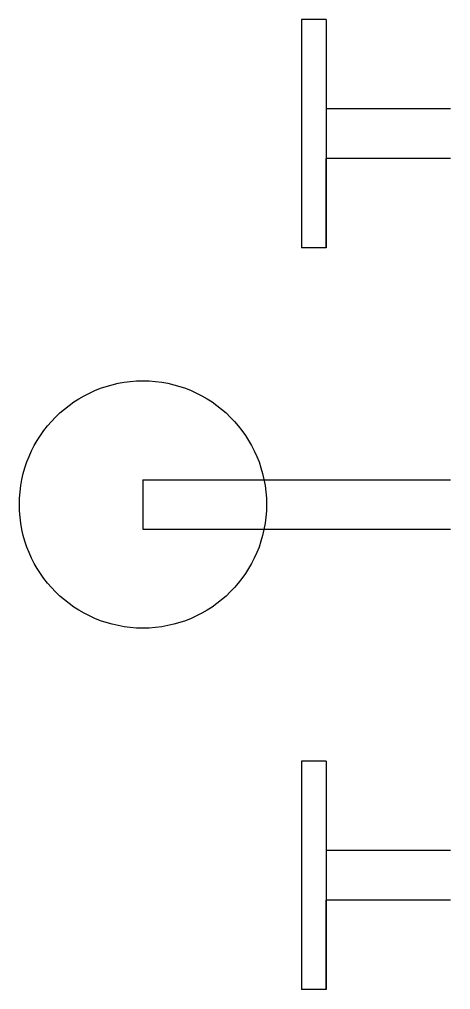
# Model space of a CAD drawing. Header units: inches. Extents: x 205.11 to 209.47, y -517.45 to -507.65.
import ezdxf

# ---------------------------------------------------------------- set-up
doc = ezdxf.new("R2010")
doc.units = ezdxf.units.IN
doc.header["$MEASUREMENT"] = 0
doc.layers.get('0').update_dxf_attribs({"color": 2, "lineweight": 9})
doc.layers.add('A201-Floorplan-2nd-floor', color=3, linetype='Continuous', lineweight=9)

# ---------------------------------------------------------------- blocks, each defined once
blk = doc.blocks.new('L2-tub-hot-faucet')
at = {"layer": 'A201-Floorplan-2nd-floor', "lineweight": 30}
for p, q in [((-1.2581, 1.4051), (-1.5081, 1.4051)), ((-1.5081, 1.4051), (-1.5081, -0.9051)), ((-1.2581, 1.4051), (-1.2581, -0.9051)), ((0, 0.5), (-1.2581, 0.5)), ((0, 0), (-1.2581, 0)), ((-1.2581, -0.9051), (-1.2581, 0)), ((-1.2581, -0.9051), (-1.5081, -0.9051))]:
    blk.add_line(p, q, dxfattribs=at)

msp = doc.modelspace()

# ---------------------------------------------------------------- linework, layer by layer
at = {"layer": 'A201-Floorplan-2nd-floor', "lineweight": 30}
for p, q in [((206.3582, -512.2983), (209.4708, -512.2983)), ((206.3582, -512.2983), (206.3582, -512.7983)), ((206.3582, -512.7983), (209.4708, -512.7983))]:
    msp.add_line(p, q, dxfattribs=at)
msp.add_circle((206.3582, -512.5483), 1.25, dxfattribs=at)

# ---------------------------------------------------------------- block references
at = {"lineweight": 30}
for p in [(209.4708, -509.0506), (209.4708, -516.546)]:
    msp.add_blockref('L2-tub-hot-faucet', p, dxfattribs=at)

doc.saveas('drawing.dxf')
